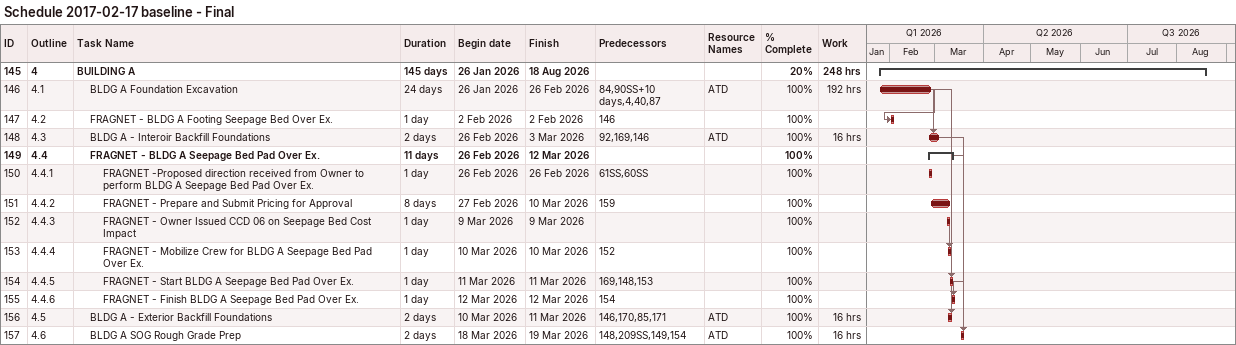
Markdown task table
Schedule 2017-02-17 baseline - Final

| ID | WBS | Task | Duration | Start | Finish | Predecessors | Resources | % complete | Work (h) |
|---|---|---|---|---|---|---|---|---|---|
| 145 | 4 | **BUILDING A** | 145d | 2026-01-26 | 2026-08-18 |  |  | 20 | 248 |
| 146 | 4.1 | BLDG A Foundation Excavation | 24d | 2026-01-26 | 2026-02-26 | 84, 90SS+10d, 4, 40, 87 | ATD | 100 | 192 |
| 147 | 4.2 | FRAGNET - BLDG A Footing Seepage Bed Over Ex. | 1d | 2026-02-02 | 2026-02-02 | 146 |  | 100 |  |
| 148 | 4.3 | BLDG A - Interoir Backfill Foundations | 2d | 2026-02-26 | 2026-03-03 | 92, 169, 146 | ATD | 100 | 16 |
| 149 | 4.4 | **FRAGNET - BLDG A Seepage Bed Pad Over Ex.** | 11d | 2026-02-26 | 2026-03-12 |  |  | 100 |  |
| 150 | 4.4.1 | FRAGNET -Proposed direction received from Owner to perform BLDG A Seepage Bed Pad Over Ex. | 1d | 2026-02-26 | 2026-02-26 | 61SS, 60SS |  | 100 |  |
| 151 | 4.4.2 | FRAGNET - Prepare and Submit Pricing for Approval | 8d | 2026-02-27 | 2026-03-10 | 159 |  | 100 |  |
| 152 | 4.4.3 | FRAGNET - Owner Issued CCD 06 on Seepage Bed Cost Impact | 1d | 2026-03-09 | 2026-03-09 |  |  | 100 |  |
| 153 | 4.4.4 | FRAGNET - Mobilize Crew for BLDG A Seepage Bed Pad Over Ex. | 1d | 2026-03-10 | 2026-03-10 | 152 |  | 100 |  |
| 154 | 4.4.5 | FRAGNET - Start BLDG A Seepage Bed Pad Over Ex. | 1d | 2026-03-11 | 2026-03-11 | 169, 148, 153 |  | 100 |  |
| 155 | 4.4.6 | FRAGNET - Finish BLDG A Seepage Bed Pad Over Ex. | 1d | 2026-03-12 | 2026-03-12 | 154 |  | 100 |  |
| 156 | 4.5 | BLDG A - Exterior Backfill Foundations | 2d | 2026-03-10 | 2026-03-11 | 146, 170, 85, 171 | ATD | 100 | 16 |
| 157 | 4.6 | BLDG A SOG Rough Grade Prep | 2d | 2026-03-18 | 2026-03-19 | 148, 209SS, 149, 154 | ATD | 100 | 16 |
